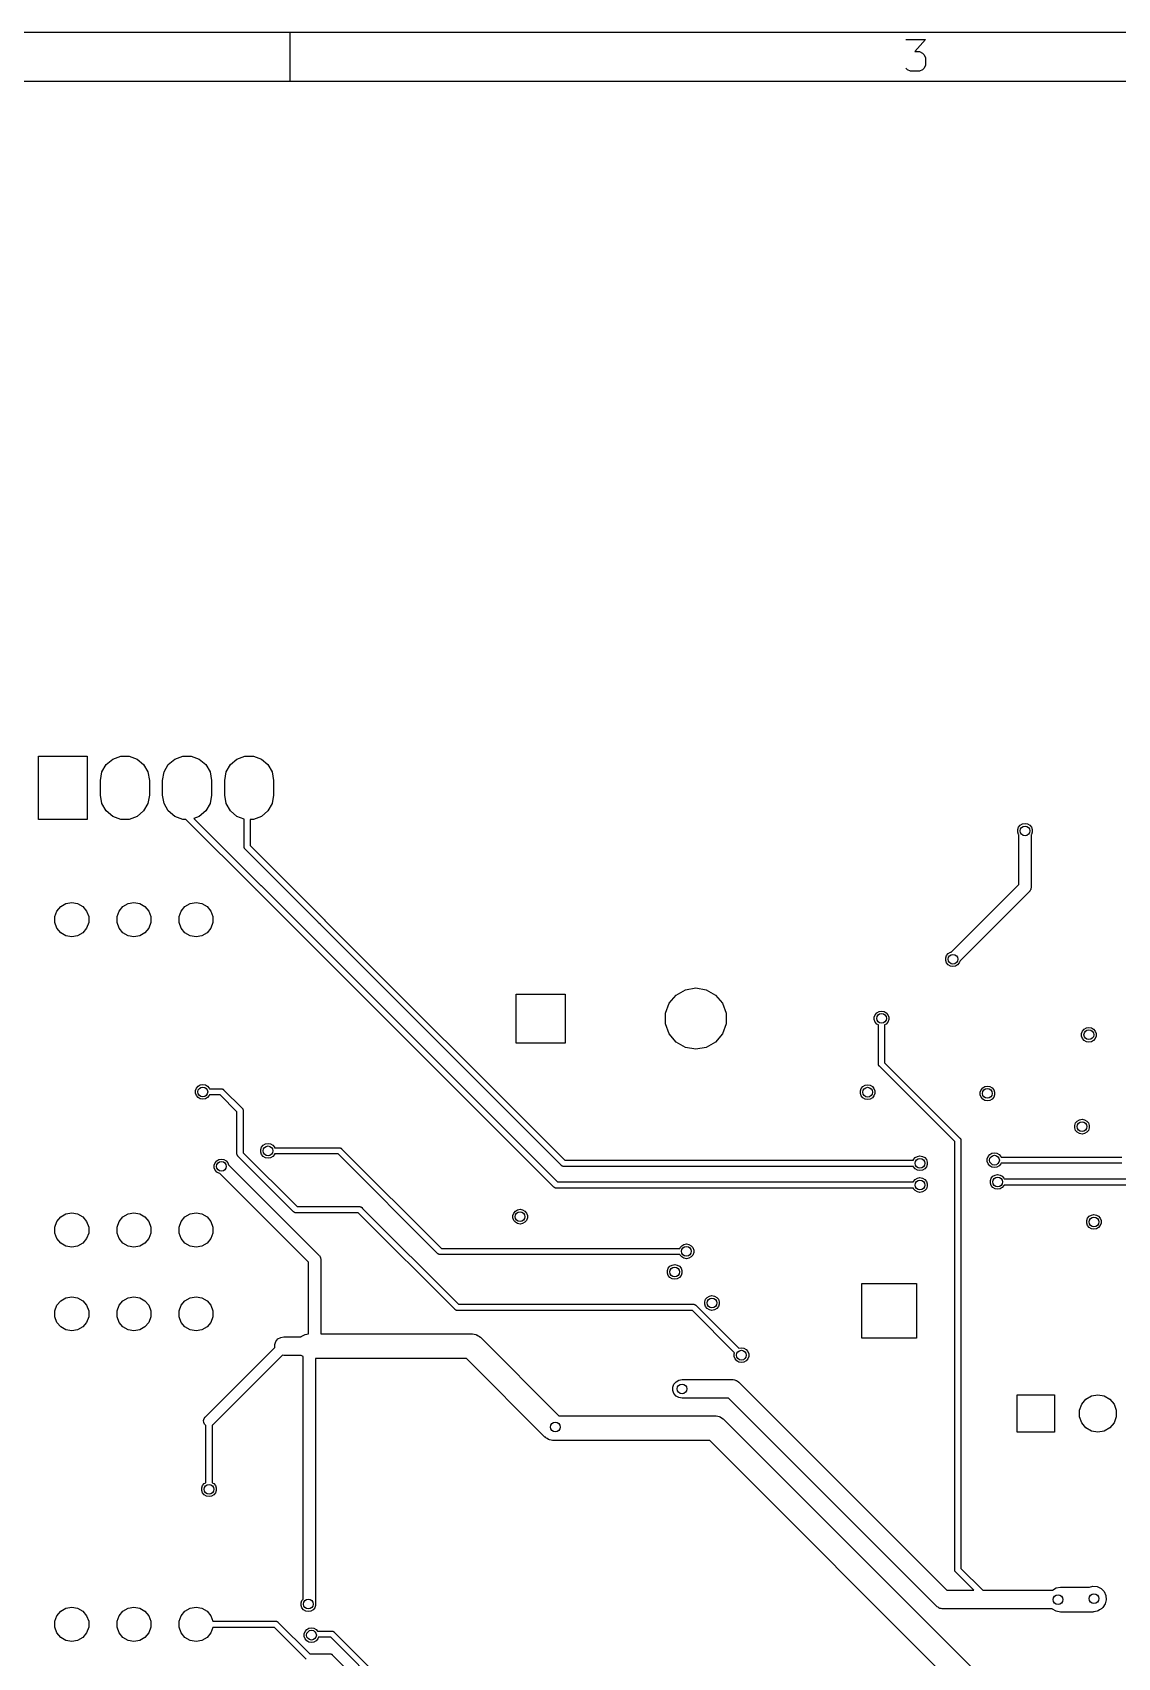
# Model space of a CAD drawing. Extents: x 10 to 287, y -200 to -10.
# Drawn here: x 99.5 to 143.8, y -76.5 to -10 of the extents above; entities that cross this region are included whole.
import ezdxf

# ---------------------------------------------------------------- set-up
doc = ezdxf.new("R2010")
doc.units = 0
doc.header["$MEASUREMENT"] = 0
doc.layers.add('BLACK', color=7, linetype='CONTINUOUS')

msp = doc.modelspace()

# ---------------------------------------------------------------- linework, layer by layer
at = {"layer": 'Black'}
for p, q in [((287.002, -10), (10, -10)), ((110, -12), (110, -10)), ((135.186, -10.2881), (135.99, -10.2881)), ((135.99, -10.2881), (135.557, -10.7833)), ((135.557, -10.7833), (135.743, -10.7833)), ((135.743, -10.7833), (135.867, -10.8452)), ((135.867, -10.8452), (135.929, -10.9071)), ((135.929, -10.9071), (135.99, -11.031)), ((135.99, -11.031), (135.99, -11.3405)), ((135.248, -11.5262), (135.186, -11.4643)), ((135.371, -11.5881), (135.248, -11.5262)), ((135.743, -11.5881), (135.371, -11.5881)), ((135.867, -11.5262), (135.743, -11.5881)), ((135.929, -11.4643), (135.867, -11.5262)), ((135.99, -11.3405), (135.929, -11.4643)), ((285.002, -12), (12, -12)), ((99.7, -42.2), (99.7, -39.6)), ((99.7, -39.6), (101.7, -39.6)), ((101.7, -39.6), (101.7, -42.2)), ((102.474, -39.9522), (102.74, -39.729)), ((102.74, -39.729), (103.066, -39.6102)), ((103.066, -39.6102), (103.414, -39.6102)), ((103.414, -39.6102), (103.74, -39.729)), ((103.74, -39.729), (104.006, -39.9522)), ((105.014, -39.9522), (105.28, -39.729)), ((105.28, -39.729), (105.606, -39.6102)), ((105.606, -39.6102), (105.954, -39.6102)), ((105.954, -39.6102), (106.28, -39.729)), ((106.28, -39.729), (106.546, -39.9522)), ((107.554, -39.9522), (107.82, -39.729)), ((107.82, -39.729), (108.146, -39.6102)), ((108.146, -39.6102), (108.494, -39.6102)), ((108.494, -39.6102), (108.82, -39.729)), ((108.82, -39.729), (109.086, -39.9522)), ((102.24, -40.595), (102.3, -40.253)), ((102.3, -40.253), (102.474, -39.9522)), ((104.006, -39.9522), (104.18, -40.253)), ((104.18, -40.253), (104.24, -40.595)), ((104.78, -40.595), (104.84, -40.253)), ((104.84, -40.253), (105.014, -39.9522)), ((106.546, -39.9522), (106.72, -40.253)), ((106.72, -40.253), (106.78, -40.595)), ((107.32, -40.595), (107.38, -40.253)), ((107.38, -40.253), (107.554, -39.9522)), ((109.086, -39.9522), (109.26, -40.253)), ((109.26, -40.253), (109.32, -40.595)), ((102.24, -41.205), (102.24, -40.595)), ((102.3, -41.547), (102.24, -41.205)), ((104.24, -41.205), (104.18, -41.547)), ((104.24, -40.595), (104.24, -41.205)), ((104.78, -41.205), (104.78, -40.595)), ((104.84, -41.547), (104.78, -41.205)), ((106.78, -41.205), (106.72, -41.547)), ((106.78, -40.595), (106.78, -41.205)), ((107.32, -41.205), (107.32, -40.595)), ((107.38, -41.547), (107.32, -41.205)), ((109.32, -41.205), (109.26, -41.547)), ((109.32, -40.595), (109.32, -41.205)), ((102.474, -41.8478), (102.3, -41.547)), ((102.74, -42.071), (102.474, -41.8478)), ((104.006, -41.8478), (103.74, -42.071)), ((104.18, -41.547), (104.006, -41.8478)), ((105.014, -41.8478), (104.84, -41.547)), ((105.28, -42.071), (105.014, -41.8478)), ((106.546, -41.8478), (106.28, -42.071)), ((106.72, -41.547), (106.546, -41.8478)), ((107.554, -41.8478), (107.38, -41.547)), ((107.82, -42.071), (107.554, -41.8478)), ((109.086, -41.8478), (108.82, -42.071)), ((109.26, -41.547), (109.086, -41.8478)), ((101.7, -42.2), (99.7, -42.2)), ((103.066, -42.1898), (102.74, -42.071)), ((103.414, -42.1898), (103.066, -42.1898)), ((103.74, -42.071), (103.414, -42.1898)), ((105.606, -42.1898), (105.28, -42.071)), ((105.73, -42.1898), (105.606, -42.1898)), ((108.621, -45.0805), (105.73, -42.1898)), ((106.28, -42.071), (106.053, -42.1536)), ((106.053, -42.1536), (108.773, -44.8735)), ((108.113, -42.1776), (107.82, -42.071)), ((108.113, -43.31), (108.113, -42.1776)), ((108.494, -42.1898), (108.367, -42.1898)), ((108.367, -42.1898), (108.367, -43.2574)), ((108.82, -42.071), (108.494, -42.1898)), ((139.764, -42.6096), (139.8, -42.5114)), ((139.8, -42.5114), (139.867, -42.4314)), ((139.867, -42.4314), (139.958, -42.3791)), ((139.958, -42.3791), (140.061, -42.361)), ((140.061, -42.361), (140.164, -42.3791)), ((140.164, -42.3791), (140.254, -42.4314)), ((140.254, -42.4314), (140.321, -42.5114)), ((140.321, -42.5114), (140.357, -42.6096)), ((139.764, -42.7141), (139.764, -42.6096)), ((139.8, -42.8123), (139.764, -42.7141)), ((139.807, -42.8201), (139.8, -42.8123)), ((139.807, -44.8579), (139.807, -42.8201)), ((140.321, -42.8123), (140.315, -42.8201)), ((140.315, -42.8201), (140.315, -44.9631)), ((140.357, -42.7141), (140.321, -42.8123)), ((140.357, -42.6096), (140.357, -42.7141)), ((108.114, -43.3155), (108.113, -43.31)), ((108.113, -43.3211), (108.114, -43.3155)), ((108.118, -43.3371), (108.113, -43.3211)), ((108.121, -43.3534), (108.118, -43.3371)), ((108.123, -43.3583), (108.121, -43.3534)), ((108.125, -43.3637), (108.123, -43.3583)), ((108.134, -43.3773), (108.125, -43.3637)), ((108.143, -43.3916), (108.134, -43.3773)), ((108.147, -43.3952), (108.143, -43.3916)), ((108.15, -43.3998), (108.147, -43.3952)), ((111.144, -46.3941), (108.15, -43.3998)), ((108.367, -43.2574), (111.406, -46.2964)), ((108.625, -45.0837), (108.621, -45.0805)), ((108.629, -45.088), (108.625, -45.0837)), ((108.643, -45.0963), (108.629, -45.088)), ((108.65, -45.1006), (108.643, -45.0963)), ((120.789, -57.2398), (108.65, -45.1006)), ((108.773, -44.8735), (108.802, -44.8936)), ((108.802, -44.8936), (108.809, -44.9009)), ((108.809, -44.9009), (108.809, -44.9009)), ((108.809, -44.9009), (120.931, -57.023)), ((137.041, -47.6236), (139.807, -44.8579)), ((140.24, -45.1427), (137.402, -47.981)), ((140.247, -45.1335), (140.24, -45.1427)), ((140.255, -45.1263), (140.247, -45.1335)), ((140.272, -45.0976), (140.255, -45.1263)), ((140.291, -45.0704), (140.272, -45.0976)), ((140.294, -45.0596), (140.291, -45.0704)), ((140.299, -45.05), (140.294, -45.0596)), ((140.305, -45.0173), (140.299, -45.05)), ((140.314, -44.9852), (140.305, -45.0173)), ((140.315, -44.9631), (140.313, -44.9741)), ((140.313, -44.9741), (140.314, -44.9852)), ((100.459, -45.9409), (100.616, -45.7544)), ((100.616, -45.7544), (100.827, -45.6326)), ((100.827, -45.6326), (101.067, -45.5903)), ((101.067, -45.5903), (101.306, -45.6326)), ((101.306, -45.6326), (101.517, -45.7544)), ((101.517, -45.7544), (101.674, -45.9409)), ((102.999, -45.9409), (103.156, -45.7544)), ((103.156, -45.7544), (103.367, -45.6326)), ((103.367, -45.6326), (103.607, -45.5903)), ((103.607, -45.5903), (103.846, -45.6326)), ((103.846, -45.6326), (104.057, -45.7544)), ((104.057, -45.7544), (104.214, -45.9409)), ((105.539, -45.9409), (105.696, -45.7544)), ((105.696, -45.7544), (105.907, -45.6326)), ((105.907, -45.6326), (106.147, -45.5903)), ((106.147, -45.5903), (106.386, -45.6326)), ((106.386, -45.6326), (106.597, -45.7544)), ((106.597, -45.7544), (106.754, -45.9409)), ((100.376, -46.1697), (100.459, -45.9409)), ((100.376, -46.4133), (100.376, -46.1697)), ((100.459, -46.6421), (100.376, -46.4133)), ((101.674, -45.9409), (101.757, -46.1697)), ((101.757, -46.4133), (101.674, -46.6421)), ((101.757, -46.1697), (101.757, -46.4133)), ((102.916, -46.1697), (102.999, -45.9409)), ((102.916, -46.4133), (102.916, -46.1697)), ((102.999, -46.6421), (102.916, -46.4133)), ((104.214, -45.9409), (104.297, -46.1697)), ((104.297, -46.4133), (104.214, -46.6421)), ((104.297, -46.1697), (104.297, -46.4133)), ((105.456, -46.1697), (105.539, -45.9409)), ((105.456, -46.4133), (105.456, -46.1697)), ((105.539, -46.6421), (105.456, -46.4133)), ((106.754, -45.9409), (106.837, -46.1697)), ((106.837, -46.4133), (106.754, -46.6421)), ((106.837, -46.1697), (106.837, -46.4133)), ((111.162, -46.4194), (111.144, -46.3941)), ((111.226, -46.4836), (111.162, -46.4194)), ((121.094, -56.3508), (111.226, -46.4836)), ((111.226, -46.4836), (111.226, -46.4836)), ((111.406, -46.2964), (111.409, -46.301)), ((111.409, -46.301), (111.413, -46.3046)), ((111.413, -46.3046), (111.422, -46.3189)), ((111.422, -46.3189), (111.424, -46.3217)), ((111.424, -46.3217), (121.236, -56.134)), ((100.616, -46.8286), (100.459, -46.6421)), ((100.827, -46.9504), (100.616, -46.8286)), ((101.067, -46.9927), (100.827, -46.9504)), ((101.306, -46.9504), (101.067, -46.9927)), ((101.517, -46.8286), (101.306, -46.9504)), ((101.674, -46.6421), (101.517, -46.8286)), ((103.156, -46.8286), (102.999, -46.6421)), ((103.367, -46.9504), (103.156, -46.8286)), ((103.607, -46.9927), (103.367, -46.9504)), ((103.846, -46.9504), (103.607, -46.9927)), ((104.057, -46.8286), (103.846, -46.9504)), ((104.214, -46.6421), (104.057, -46.8286)), ((105.696, -46.8286), (105.539, -46.6421)), ((105.907, -46.9504), (105.696, -46.8286)), ((106.147, -46.9927), (105.907, -46.9504)), ((106.386, -46.9504), (106.147, -46.9927)), ((106.597, -46.8286), (106.386, -46.9504)), ((106.754, -46.6421), (106.597, -46.8286)), ((136.815, -47.8598), (136.851, -47.7616)), ((136.815, -47.9643), (136.815, -47.8598)), ((136.851, -47.7616), (136.918, -47.6815)), ((136.918, -47.6815), (137.009, -47.6293)), ((137.009, -47.6293), (137.041, -47.6236)), ((136.851, -48.0625), (136.815, -47.9643)), ((136.918, -48.1425), (136.851, -48.0625)), ((137.009, -48.1947), (136.918, -48.1425)), ((137.112, -48.2129), (137.009, -48.1947)), ((137.215, -48.1947), (137.112, -48.2129)), ((137.305, -48.1425), (137.215, -48.1947)), ((137.372, -48.0625), (137.305, -48.1425)), ((137.402, -47.981), (137.372, -48.0625)), ((125.787, -49.3818), (126.165, -49.164)), ((126.165, -49.164), (126.594, -49.0883)), ((126.594, -49.0883), (127.023, -49.164)), ((127.023, -49.164), (127.4, -49.3818)), ((119.244, -51.3423), (119.244, -49.3433)), ((119.244, -49.3433), (121.243, -49.3433)), ((121.243, -49.3433), (121.243, -51.3423)), ((125.358, -50.125), (125.507, -49.7156)), ((125.507, -49.7156), (125.787, -49.3818)), ((127.4, -49.3818), (127.68, -49.7156)), ((127.68, -49.7156), (127.829, -50.125)), ((125.358, -50.5606), (125.358, -50.125)), ((127.829, -50.125), (127.829, -50.5606)), ((133.894, -50.2804), (133.93, -50.1822)), ((133.894, -50.3849), (133.894, -50.2804)), ((133.93, -50.4831), (133.894, -50.3849)), ((133.93, -50.1822), (133.997, -50.1022)), ((133.997, -50.5631), (133.93, -50.4831)), ((133.997, -50.1022), (134.088, -50.0499)), ((134.088, -50.0499), (134.191, -50.0318)), ((134.191, -50.0318), (134.294, -50.0499)), ((134.294, -50.0499), (134.384, -50.1022)), ((134.384, -50.1022), (134.451, -50.1822)), ((134.451, -50.4831), (134.384, -50.5631)), ((134.451, -50.1822), (134.487, -50.2804)), ((134.487, -50.3849), (134.451, -50.4831)), ((134.487, -50.2804), (134.487, -50.3849)), ((125.507, -50.97), (125.358, -50.5606)), ((125.787, -51.3038), (125.507, -50.97)), ((127.68, -50.97), (127.4, -51.3038)), ((127.829, -50.5606), (127.68, -50.97)), ((134.064, -50.6014), (133.997, -50.5631)), ((134.064, -52.2007), (134.064, -50.6014)), ((134.384, -50.5631), (134.318, -50.6014)), ((134.318, -50.6014), (134.318, -52.1481)), ((142.376, -50.951), (142.411, -50.8528)), ((142.376, -51.0554), (142.376, -50.951)), ((142.411, -51.1536), (142.376, -51.0554)), ((142.411, -50.8528), (142.478, -50.7727)), ((142.478, -51.2337), (142.411, -51.1536)), ((142.478, -50.7727), (142.569, -50.7205)), ((142.569, -50.7205), (142.672, -50.7023)), ((142.672, -50.7023), (142.775, -50.7205)), ((142.775, -50.7205), (142.865, -50.7727)), ((142.865, -50.7727), (142.932, -50.8528)), ((142.932, -51.1536), (142.865, -51.2337)), ((142.932, -50.8528), (142.968, -50.951)), ((142.968, -51.0554), (142.932, -51.1536)), ((142.968, -50.951), (142.968, -51.0554)), ((121.243, -51.3423), (119.244, -51.3423)), ((126.165, -51.5216), (125.787, -51.3038)), ((126.594, -51.5973), (126.165, -51.5216)), ((127.023, -51.5216), (126.594, -51.5973)), ((127.4, -51.3038), (127.023, -51.5216)), ((142.569, -51.2859), (142.478, -51.2337)), ((142.672, -51.3041), (142.569, -51.2859)), ((142.775, -51.2859), (142.672, -51.3041)), ((142.865, -51.2337), (142.775, -51.2859)), ((134.065, -52.2062), (134.064, -52.2007)), ((134.064, -52.2118), (134.065, -52.2062)), ((134.069, -52.2278), (134.064, -52.2118)), ((134.071, -52.2442), (134.069, -52.2278)), ((134.074, -52.249), (134.071, -52.2442)), ((134.076, -52.2544), (134.074, -52.249)), ((134.085, -52.268), (134.076, -52.2544)), ((134.093, -52.2824), (134.085, -52.268)), ((134.098, -52.286), (134.093, -52.2824)), ((134.101, -52.2905), (134.098, -52.286)), ((137.183, -55.3726), (134.101, -52.2905)), ((134.318, -52.1481), (137.4, -55.2302)), ((106.165, -53.1896), (106.233, -53.1095)), ((106.233, -53.1095), (106.323, -53.0573)), ((106.323, -53.0573), (106.426, -53.0391)), ((106.426, -53.0391), (106.529, -53.0573)), ((106.529, -53.0573), (106.619, -53.1095)), ((106.619, -53.1095), (106.687, -53.1896)), ((133.361, -53.2023), (133.428, -53.1222)), ((133.428, -53.1222), (133.519, -53.07)), ((133.519, -53.07), (133.622, -53.0518)), ((133.622, -53.0518), (133.725, -53.07)), ((133.725, -53.07), (133.815, -53.1222)), ((133.815, -53.1222), (133.882, -53.2023)), ((138.261, -53.2531), (138.328, -53.173)), ((138.328, -53.173), (138.419, -53.1208)), ((138.419, -53.1208), (138.521, -53.1026)), ((138.521, -53.1026), (138.624, -53.1208)), ((138.624, -53.1208), (138.715, -53.173)), ((138.715, -53.173), (138.782, -53.2531)), ((106.13, -53.2878), (106.165, -53.1896)), ((106.13, -53.3922), (106.13, -53.2878)), ((106.165, -53.4904), (106.13, -53.3922)), ((106.233, -53.5705), (106.165, -53.4904)), ((106.323, -53.6227), (106.233, -53.5705)), ((106.426, -53.6409), (106.323, -53.6227)), ((106.529, -53.6227), (106.426, -53.6409)), ((106.619, -53.5705), (106.529, -53.6227)), ((106.687, -53.4904), (106.619, -53.5705)), ((106.687, -53.1896), (106.695, -53.213)), ((106.695, -53.467), (106.687, -53.4904)), ((106.695, -53.213), (107.188, -53.213)), ((107.135, -53.467), (106.695, -53.467)), ((107.823, -54.1546), (107.135, -53.467)), ((107.188, -53.213), (107.194, -53.214)), ((107.194, -53.214), (107.199, -53.2135)), ((107.199, -53.2135), (107.215, -53.2178)), ((107.215, -53.2178), (107.231, -53.2207)), ((107.231, -53.2207), (107.236, -53.2235)), ((107.236, -53.2235), (107.242, -53.2249)), ((107.242, -53.2249), (107.255, -53.2344)), ((107.255, -53.2344), (107.27, -53.2427)), ((107.27, -53.2427), (107.273, -53.247)), ((107.273, -53.247), (107.278, -53.2502)), ((107.278, -53.2502), (108.04, -54.0122)), ((133.325, -53.3005), (133.361, -53.2023)), ((133.325, -53.4049), (133.325, -53.3005)), ((133.361, -53.5031), (133.325, -53.4049)), ((133.428, -53.5832), (133.361, -53.5031)), ((133.519, -53.6354), (133.428, -53.5832)), ((133.622, -53.6536), (133.519, -53.6354)), ((133.725, -53.6354), (133.622, -53.6536)), ((133.815, -53.5832), (133.725, -53.6354)), ((133.882, -53.5031), (133.815, -53.5832)), ((133.882, -53.2023), (133.918, -53.3005)), ((133.918, -53.4049), (133.882, -53.5031)), ((133.918, -53.3005), (133.918, -53.4049)), ((138.225, -53.3513), (138.261, -53.2531)), ((138.225, -53.4557), (138.225, -53.3513)), ((138.261, -53.5539), (138.225, -53.4557)), ((138.328, -53.634), (138.261, -53.5539)), ((138.419, -53.6862), (138.328, -53.634)), ((138.521, -53.7044), (138.419, -53.6862)), ((138.624, -53.6862), (138.521, -53.7044)), ((138.715, -53.634), (138.624, -53.6862)), ((138.782, -53.5539), (138.715, -53.634)), ((138.782, -53.2531), (138.818, -53.3513)), ((138.818, -53.4557), (138.782, -53.5539)), ((138.818, -53.3513), (138.818, -53.4557)), ((107.823, -55.88), (107.823, -54.1546)), ((108.04, -54.0122), (108.043, -54.0168)), ((108.043, -54.0168), (108.047, -54.0204)), ((108.047, -54.0204), (108.056, -54.0347)), ((108.056, -54.0347), (108.065, -54.0483)), ((108.065, -54.0483), (108.067, -54.0537)), ((108.067, -54.0537), (108.069, -54.0586)), ((108.069, -54.0586), (108.072, -54.0749)), ((108.072, -54.0749), (108.077, -54.0909)), ((108.077, -54.0909), (108.076, -54.0965)), ((108.076, -54.0965), (108.077, -54.102)), ((108.077, -54.102), (108.077, -55.8274)), ((142.199, -54.5319), (142.289, -54.4797)), ((142.289, -54.4797), (142.392, -54.4615)), ((142.392, -54.4615), (142.495, -54.4797)), ((142.495, -54.4797), (142.586, -54.5319)), ((142.096, -54.7102), (142.132, -54.612)), ((142.096, -54.8146), (142.096, -54.7102)), ((142.132, -54.9128), (142.096, -54.8146)), ((142.132, -54.612), (142.199, -54.5319)), ((142.199, -54.9929), (142.132, -54.9128)), ((142.289, -55.0451), (142.199, -54.9929)), ((142.392, -55.0633), (142.289, -55.0451)), ((142.495, -55.0451), (142.392, -55.0633)), ((142.586, -54.9929), (142.495, -55.0451)), ((142.586, -54.5319), (142.653, -54.612)), ((142.653, -54.9128), (142.586, -54.9929)), ((142.653, -54.612), (142.689, -54.7102)), ((142.689, -54.8146), (142.653, -54.9128)), ((142.689, -54.7102), (142.689, -54.8146)), ((108.077, -55.8274), (110.283, -58.033)), ((108.797, -55.7008), (108.832, -55.6026)), ((108.797, -55.8052), (108.797, -55.7008)), ((108.832, -55.9034), (108.797, -55.8052)), ((108.832, -55.6026), (108.9, -55.5225)), ((108.9, -55.5225), (108.99, -55.4703)), ((108.99, -55.4703), (109.093, -55.4521)), ((109.093, -55.4521), (109.196, -55.4703)), ((109.196, -55.4703), (109.286, -55.5225)), ((109.286, -55.5225), (109.354, -55.6026)), ((109.354, -55.6026), (109.362, -55.626)), ((109.362, -55.626), (112.014, -55.626)), ((112.014, -55.626), (112.02, -55.627)), ((112.02, -55.627), (112.025, -55.6265)), ((112.025, -55.6265), (112.041, -55.6308)), ((112.041, -55.6308), (112.057, -55.6337)), ((112.057, -55.6337), (112.062, -55.6365)), ((112.062, -55.6365), (112.068, -55.6379)), ((112.068, -55.6379), (112.081, -55.6474)), ((112.081, -55.6474), (112.096, -55.6557)), ((112.096, -55.6557), (112.099, -55.66)), ((112.099, -55.66), (112.104, -55.6632)), ((112.104, -55.6632), (116.184, -59.743)), ((137.183, -69.85), (137.183, -55.3726)), ((137.4, -55.2302), (137.403, -55.2348)), ((137.403, -55.2348), (137.407, -55.2384)), ((137.407, -55.2384), (137.416, -55.2527)), ((137.416, -55.2527), (137.425, -55.2663)), ((137.425, -55.2663), (137.427, -55.2717)), ((137.427, -55.2717), (137.429, -55.2766)), ((137.429, -55.2766), (137.432, -55.2929)), ((137.432, -55.2929), (137.437, -55.3089)), ((137.437, -55.3089), (137.436, -55.3145)), ((137.436, -55.3145), (137.437, -55.32)), ((137.437, -55.32), (137.437, -69.85)), ((138.708, -55.8513), (138.811, -55.8331)), ((138.811, -55.8331), (138.914, -55.8513)), ((106.892, -56.3358), (106.927, -56.2376)), ((106.892, -56.4402), (106.892, -56.3358)), ((106.927, -56.5384), (106.892, -56.4402)), ((106.927, -56.2376), (106.995, -56.1575)), ((106.995, -56.1575), (107.085, -56.1053)), ((107.085, -56.1053), (107.188, -56.0871)), ((107.188, -56.0871), (107.291, -56.1053)), ((107.291, -56.1053), (107.381, -56.1575)), ((107.381, -56.1575), (107.449, -56.2376)), ((107.449, -56.2376), (107.478, -56.319)), ((107.478, -56.319), (111.178, -60.0184)), ((107.824, -55.8855), (107.823, -55.88)), ((107.823, -55.8911), (107.824, -55.8855)), ((107.828, -55.9071), (107.823, -55.8911)), ((107.831, -55.9234), (107.828, -55.9071)), ((107.833, -55.9283), (107.831, -55.9234)), ((107.835, -55.9337), (107.833, -55.9283)), ((107.844, -55.9473), (107.835, -55.9337)), ((107.853, -55.9616), (107.844, -55.9473)), ((107.857, -55.9652), (107.853, -55.9616)), ((107.86, -55.9698), (107.857, -55.9652)), ((110.14, -58.2498), (107.86, -55.9698)), ((108.9, -55.9835), (108.832, -55.9034)), ((108.99, -56.0357), (108.9, -55.9835)), ((109.093, -56.0539), (108.99, -56.0357)), ((109.196, -56.0357), (109.093, -56.0539)), ((109.286, -55.9835), (109.196, -56.0357)), ((109.354, -55.9034), (109.286, -55.9835)), ((109.362, -55.88), (109.354, -55.9034)), ((111.961, -55.88), (109.362, -55.88)), ((116.041, -59.9598), (111.961, -55.88)), ((121.098, -56.354), (121.094, -56.3508)), ((121.102, -56.3583), (121.098, -56.354)), ((121.116, -56.3666), (121.102, -56.3583)), ((121.13, -56.3761), (121.116, -56.3666)), ((121.135, -56.3775), (121.13, -56.3761)), ((121.14, -56.3803), (121.135, -56.3775)), ((121.156, -56.3832), (121.14, -56.3803)), ((121.172, -56.3875), (121.156, -56.3832)), ((121.178, -56.387), (121.172, -56.3875)), ((121.183, -56.388), (121.178, -56.387)), ((129.54, -56.388), (121.183, -56.388)), ((121.236, -56.134), (129.667, -56.134)), ((129.667, -56.388), (129.54, -56.388)), ((129.667, -56.134), (135.494, -56.134)), ((135.494, -56.388), (129.667, -56.388)), ((135.494, -56.134), (135.502, -56.1106)), ((135.502, -56.4114), (135.494, -56.388)), ((135.502, -56.1106), (135.57, -56.0305)), ((135.57, -56.4915), (135.502, -56.4114)), ((135.57, -56.0305), (135.66, -55.9783)), ((135.66, -56.5437), (135.57, -56.4915)), ((135.66, -55.9783), (135.763, -55.9601)), ((135.763, -55.9601), (135.866, -55.9783)), ((135.866, -55.9783), (135.956, -56.0305)), ((135.956, -56.4915), (135.866, -56.5437)), ((135.956, -56.0305), (136.024, -56.1106)), ((136.024, -56.4114), (135.956, -56.4915)), ((136.024, -56.1106), (136.059, -56.2088)), ((136.059, -56.3132), (136.024, -56.4114)), ((136.059, -56.2088), (136.059, -56.3132)), ((138.515, -56.0818), (138.55, -55.9836)), ((138.515, -56.1862), (138.515, -56.0818)), ((138.55, -56.2844), (138.515, -56.1862)), ((138.55, -55.9836), (138.618, -55.9035)), ((138.618, -56.3645), (138.55, -56.2844)), ((138.618, -55.9035), (138.708, -55.8513)), ((138.708, -56.4167), (138.618, -56.3645)), ((138.811, -56.4349), (138.708, -56.4167)), ((138.914, -56.4167), (138.811, -56.4349)), ((138.914, -55.8513), (139.004, -55.9035)), ((139.004, -56.3645), (138.914, -56.4167)), ((139.004, -55.9035), (139.072, -55.9836)), ((139.072, -56.2844), (139.004, -56.3645)), ((139.072, -55.9836), (139.08, -56.007)), ((139.08, -56.261), (139.072, -56.2844)), ((139.08, -56.007), (144.018, -56.007)), ((144.018, -56.261), (139.08, -56.261)), ((106.995, -56.6185), (106.927, -56.5384)), ((107.085, -56.6707), (106.995, -56.6185)), ((107.117, -56.6764), (107.085, -56.6707)), ((110.744, -60.3032), (107.117, -56.6764)), ((120.931, -57.023), (122.047, -57.023)), ((122.047, -57.023), (135.494, -57.023)), ((135.494, -57.023), (135.502, -56.9996)), ((135.502, -56.9996), (135.57, -56.9195)), ((135.57, -56.9195), (135.66, -56.8673)), ((135.763, -56.5619), (135.66, -56.5437)), ((135.66, -56.8673), (135.763, -56.8491)), ((135.866, -56.5437), (135.763, -56.5619)), ((135.763, -56.8491), (135.866, -56.8673)), ((135.866, -56.8673), (135.956, -56.9195)), ((135.956, -56.9195), (136.024, -56.9996)), ((136.024, -56.9996), (136.059, -57.0978)), ((136.059, -57.0978), (136.059, -57.2022)), ((138.642, -56.9708), (138.677, -56.8726)), ((138.642, -57.0752), (138.642, -56.9708)), ((138.677, -57.1734), (138.642, -57.0752)), ((138.677, -56.8726), (138.745, -56.7925)), ((138.745, -56.7925), (138.835, -56.7403)), ((138.835, -56.7403), (138.938, -56.7221)), ((138.938, -56.7221), (139.041, -56.7403)), ((139.041, -56.7403), (139.131, -56.7925)), ((139.131, -56.7925), (139.199, -56.8726)), ((139.199, -56.8726), (139.207, -56.896)), ((139.207, -57.15), (139.199, -57.1734)), ((139.207, -56.896), (156.792, -56.896)), ((156.845, -57.15), (139.207, -57.15)), ((120.793, -57.243), (120.789, -57.2398)), ((120.797, -57.2473), (120.793, -57.243)), ((120.811, -57.2556), (120.797, -57.2473)), ((120.825, -57.2651), (120.811, -57.2556)), ((120.83, -57.2665), (120.825, -57.2651)), ((120.835, -57.2693), (120.83, -57.2665)), ((120.852, -57.2722), (120.835, -57.2693)), ((120.868, -57.2765), (120.852, -57.2722)), ((120.873, -57.276), (120.868, -57.2765)), ((120.879, -57.277), (120.873, -57.276)), ((121.996, -57.277), (120.879, -57.277)), ((122.047, -57.277), (121.996, -57.277)), ((135.494, -57.277), (122.047, -57.277)), ((135.502, -57.3004), (135.494, -57.277)), ((135.57, -57.3805), (135.502, -57.3004)), ((135.66, -57.4327), (135.57, -57.3805)), ((135.763, -57.4509), (135.66, -57.4327)), ((135.866, -57.4327), (135.763, -57.4509)), ((135.956, -57.3805), (135.866, -57.4327)), ((136.024, -57.3004), (135.956, -57.3805)), ((136.059, -57.2022), (136.024, -57.3004)), ((138.745, -57.2535), (138.677, -57.1734)), ((138.835, -57.3057), (138.745, -57.2535)), ((138.938, -57.3239), (138.835, -57.3057)), ((139.041, -57.3057), (138.938, -57.3239)), ((139.131, -57.2535), (139.041, -57.3057)), ((139.199, -57.1734), (139.131, -57.2535)), ((100.459, -58.6409), (100.616, -58.4544)), ((100.616, -58.4544), (100.827, -58.3326)), ((100.827, -58.3326), (101.067, -58.2903)), ((101.067, -58.2903), (101.306, -58.3326)), ((101.306, -58.3326), (101.517, -58.4544)), ((101.517, -58.4544), (101.674, -58.6409)), ((102.999, -58.6409), (103.156, -58.4544)), ((103.156, -58.4544), (103.367, -58.3326)), ((103.367, -58.3326), (103.607, -58.2903)), ((103.607, -58.2903), (103.846, -58.3326)), ((103.846, -58.3326), (104.057, -58.4544)), ((104.057, -58.4544), (104.214, -58.6409)), ((105.539, -58.6409), (105.696, -58.4544)), ((105.696, -58.4544), (105.907, -58.3326)), ((105.907, -58.3326), (106.147, -58.2903)), ((106.147, -58.2903), (106.386, -58.3326)), ((106.386, -58.3326), (106.597, -58.4544)), ((106.597, -58.4544), (106.754, -58.6409)), ((110.145, -58.253), (110.14, -58.2498)), ((110.148, -58.2573), (110.145, -58.253)), ((110.163, -58.2656), (110.148, -58.2573)), ((110.176, -58.2751), (110.163, -58.2656)), ((110.182, -58.2765), (110.176, -58.2751)), ((110.187, -58.2793), (110.182, -58.2765)), ((110.203, -58.2822), (110.187, -58.2793)), ((110.219, -58.2865), (110.203, -58.2822)), ((110.224, -58.286), (110.219, -58.2865)), ((110.23, -58.287), (110.224, -58.286)), ((112.787, -58.287), (110.23, -58.287)), ((110.283, -58.033), (112.84, -58.033)), ((116.746, -62.2456), (112.787, -58.287)), ((112.84, -58.033), (112.846, -58.034)), ((112.846, -58.034), (112.851, -58.0335)), ((112.851, -58.0335), (112.867, -58.0378)), ((112.867, -58.0378), (112.883, -58.0407)), ((112.883, -58.0407), (112.888, -58.0435)), ((112.888, -58.0435), (112.894, -58.0449)), ((112.894, -58.0449), (112.907, -58.0544)), ((112.907, -58.0544), (112.922, -58.0627)), ((112.922, -58.0627), (112.925, -58.067)), ((112.925, -58.067), (112.93, -58.0702)), ((112.93, -58.0702), (112.964, -58.1047)), ((112.964, -58.1047), (112.964, -58.1047)), ((112.964, -58.1047), (116.888, -62.0288)), ((119.109, -58.3932), (119.145, -58.295)), ((119.109, -58.4976), (119.109, -58.3932)), ((119.145, -58.5958), (119.109, -58.4976)), ((119.145, -58.295), (119.212, -58.2149)), ((119.212, -58.2149), (119.302, -58.1627)), ((119.302, -58.1627), (119.405, -58.1445)), ((119.405, -58.1445), (119.508, -58.1627)), ((119.508, -58.1627), (119.599, -58.2149)), ((119.599, -58.2149), (119.666, -58.295)), ((119.666, -58.295), (119.702, -58.3932)), ((119.702, -58.4976), (119.666, -58.5958)), ((119.702, -58.3932), (119.702, -58.4976)), ((142.619, -58.5096), (142.687, -58.4295)), ((142.687, -58.4295), (142.777, -58.3773)), ((142.777, -58.3773), (142.88, -58.3591)), ((142.88, -58.3591), (142.983, -58.3773)), ((142.983, -58.3773), (143.073, -58.4295)), ((143.073, -58.4295), (143.141, -58.5096)), ((100.376, -58.8697), (100.459, -58.6409)), ((100.376, -59.1133), (100.376, -58.8697)), ((100.459, -59.3421), (100.376, -59.1133)), ((101.674, -58.6409), (101.757, -58.8697)), ((101.757, -59.1133), (101.674, -59.3421)), ((101.757, -58.8697), (101.757, -59.1133)), ((102.916, -58.8697), (102.999, -58.6409)), ((102.916, -59.1133), (102.916, -58.8697)), ((102.999, -59.3421), (102.916, -59.1133)), ((104.214, -58.6409), (104.297, -58.8697)), ((104.297, -59.1133), (104.214, -59.3421)), ((104.297, -58.8697), (104.297, -59.1133)), ((105.456, -58.8697), (105.539, -58.6409)), ((105.456, -59.1133), (105.456, -58.8697)), ((105.539, -59.3421), (105.456, -59.1133)), ((106.754, -58.6409), (106.837, -58.8697)), ((106.837, -59.1133), (106.754, -59.3421)), ((106.837, -58.8697), (106.837, -59.1133)), ((119.212, -58.6759), (119.145, -58.5958)), ((119.302, -58.7281), (119.212, -58.6759)), ((119.405, -58.7463), (119.302, -58.7281)), ((119.508, -58.7281), (119.405, -58.7463)), ((119.599, -58.6759), (119.508, -58.7281)), ((119.666, -58.5958), (119.599, -58.6759)), ((142.584, -58.6078), (142.619, -58.5096)), ((142.584, -58.7122), (142.584, -58.6078)), ((142.619, -58.8104), (142.584, -58.7122)), ((142.687, -58.8905), (142.619, -58.8104)), ((142.777, -58.9427), (142.687, -58.8905)), ((142.88, -58.9609), (142.777, -58.9427)), ((142.983, -58.9427), (142.88, -58.9609)), ((143.073, -58.8905), (142.983, -58.9427)), ((143.141, -58.8104), (143.073, -58.8905)), ((143.141, -58.5096), (143.176, -58.6078)), ((143.176, -58.7122), (143.141, -58.8104)), ((143.176, -58.6078), (143.176, -58.7122)), ((100.616, -59.5286), (100.459, -59.3421)), ((100.827, -59.6504), (100.616, -59.5286)), ((101.067, -59.6927), (100.827, -59.6504)), ((101.306, -59.6504), (101.067, -59.6927)), ((101.517, -59.5286), (101.306, -59.6504)), ((101.674, -59.3421), (101.517, -59.5286)), ((103.156, -59.5286), (102.999, -59.3421)), ((103.367, -59.6504), (103.156, -59.5286)), ((103.607, -59.6927), (103.367, -59.6504)), ((103.846, -59.6504), (103.607, -59.6927)), ((104.057, -59.5286), (103.846, -59.6504)), ((104.214, -59.3421), (104.057, -59.5286)), ((105.696, -59.5286), (105.539, -59.3421)), ((105.907, -59.6504), (105.696, -59.5286)), ((106.147, -59.6927), (105.907, -59.6504)), ((106.386, -59.6504), (106.147, -59.6927)), ((106.597, -59.5286), (106.386, -59.6504)), ((106.754, -59.3421), (106.597, -59.5286)), ((116.184, -59.743), (117.729, -59.743)), ((117.729, -59.743), (125.938, -59.743)), ((125.938, -59.743), (125.95, -59.7123)), ((125.95, -59.7123), (126.017, -59.6322)), ((126.017, -59.6322), (126.107, -59.58)), ((126.107, -59.58), (126.21, -59.5619)), ((126.21, -59.5619), (126.313, -59.58)), ((126.313, -59.58), (126.403, -59.6322)), ((126.403, -59.6322), (126.471, -59.7123)), ((126.471, -59.7123), (126.506, -59.8105)), ((126.506, -59.8105), (126.506, -59.915)), ((110.744, -63.2383), (110.744, -60.3032)), ((111.178, -60.0184), (111.184, -60.0275)), ((111.184, -60.0275), (111.193, -60.0347)), ((111.193, -60.0347), (111.209, -60.0635)), ((111.209, -60.0635), (111.228, -60.0907)), ((111.228, -60.0907), (111.231, -60.1014)), ((111.231, -60.1014), (111.237, -60.1111)), ((111.237, -60.1111), (111.242, -60.1438)), ((111.242, -60.1438), (111.251, -60.1759)), ((111.251, -60.1759), (111.25, -60.187)), ((111.25, -60.187), (111.252, -60.198)), ((111.252, -60.198), (111.252, -63.232)), ((116.046, -59.963), (116.041, -59.9598)), ((116.049, -59.9673), (116.046, -59.963)), ((116.064, -59.9756), (116.049, -59.9673)), ((116.077, -59.9851), (116.064, -59.9756)), ((116.083, -59.9865), (116.077, -59.9851)), ((116.088, -59.9893), (116.083, -59.9865)), ((116.104, -59.9922), (116.088, -59.9893)), ((116.12, -59.9965), (116.104, -59.9922)), ((116.125, -59.996), (116.12, -59.9965)), ((116.131, -59.997), (116.125, -59.996)), ((117.71, -59.997), (116.131, -59.997)), ((117.729, -59.997), (117.71, -59.997)), ((125.944, -59.997), (117.729, -59.997)), ((125.469, -60.5556), (125.537, -60.4755)), ((125.537, -60.4755), (125.627, -60.4233)), ((125.627, -60.4233), (125.73, -60.4051)), ((125.73, -60.4051), (125.833, -60.4233)), ((125.833, -60.4233), (125.923, -60.4755)), ((125.923, -60.4755), (125.991, -60.5556)), ((125.95, -60.0132), (125.944, -59.997)), ((126.017, -60.0932), (125.95, -60.0132)), ((126.107, -60.1454), (126.017, -60.0932)), ((126.21, -60.1636), (126.107, -60.1454)), ((126.313, -60.1454), (126.21, -60.1636)), ((126.403, -60.0932), (126.313, -60.1454)), ((126.471, -60.0132), (126.403, -60.0932)), ((126.506, -59.915), (126.471, -60.0132)), ((125.434, -60.6538), (125.469, -60.5556)), ((125.434, -60.7582), (125.434, -60.6538)), ((125.469, -60.8564), (125.434, -60.7582)), ((125.537, -60.9365), (125.469, -60.8564)), ((125.627, -60.9887), (125.537, -60.9365)), ((125.73, -61.0069), (125.627, -60.9887)), ((125.833, -60.9887), (125.73, -61.0069)), ((125.923, -60.9365), (125.833, -60.9887)), ((125.991, -60.8564), (125.923, -60.9365)), ((125.991, -60.5556), (126.026, -60.6538)), ((126.026, -60.7582), (125.991, -60.8564)), ((126.026, -60.6538), (126.026, -60.7582)), ((100.616, -61.8834), (100.827, -61.7616)), ((100.827, -61.7616), (101.067, -61.7193)), ((101.067, -61.7193), (101.306, -61.7616)), ((101.306, -61.7616), (101.517, -61.8834)), ((103.156, -61.8834), (103.367, -61.7616)), ((103.367, -61.7616), (103.607, -61.7193)), ((103.607, -61.7193), (103.846, -61.7616)), ((103.846, -61.7616), (104.057, -61.8834)), ((105.696, -61.8834), (105.907, -61.7616)), ((105.907, -61.7616), (106.147, -61.7193)), ((106.147, -61.7193), (106.386, -61.7616)), ((106.386, -61.7616), (106.597, -61.8834)), ((126.958, -61.9238), (126.993, -61.8256)), ((126.993, -61.8256), (127.061, -61.7455)), ((127.061, -61.7455), (127.151, -61.6933)), ((127.151, -61.6933), (127.254, -61.6751)), ((127.254, -61.6751), (127.357, -61.6933)), ((127.357, -61.6933), (127.447, -61.7455)), ((127.447, -61.7455), (127.515, -61.8256)), ((127.515, -61.8256), (127.55, -61.9238)), ((133.382, -63.4176), (133.382, -61.1824)), ((133.382, -61.1824), (135.618, -61.1824)), ((135.618, -61.1824), (135.618, -63.4176)), ((100.376, -62.2987), (100.459, -62.0699)), ((100.376, -62.5423), (100.376, -62.2987)), ((100.459, -62.0699), (100.616, -61.8834)), ((101.517, -61.8834), (101.674, -62.0699)), ((101.674, -62.0699), (101.757, -62.2987)), ((101.757, -62.2987), (101.757, -62.5423)), ((102.916, -62.2987), (102.999, -62.0699)), ((102.916, -62.5423), (102.916, -62.2987)), ((102.999, -62.0699), (103.156, -61.8834)), ((104.057, -61.8834), (104.214, -62.0699)), ((104.214, -62.0699), (104.297, -62.2987)), ((104.297, -62.2987), (104.297, -62.5423)), ((105.456, -62.2987), (105.539, -62.0699)), ((105.456, -62.5423), (105.456, -62.2987)), ((105.539, -62.0699), (105.696, -61.8834)), ((106.597, -61.8834), (106.754, -62.0699)), ((106.754, -62.0699), (106.837, -62.2987)), ((106.837, -62.2987), (106.837, -62.5423)), ((116.751, -62.2488), (116.746, -62.2456)), ((116.754, -62.2531), (116.751, -62.2488)), ((116.769, -62.2614), (116.754, -62.2531)), ((116.782, -62.2709), (116.769, -62.2614)), ((116.788, -62.2724), (116.782, -62.2709)), ((116.792, -62.2752), (116.788, -62.2724)), ((116.809, -62.278), (116.792, -62.2752)), ((116.825, -62.2823), (116.809, -62.278)), ((116.83, -62.2818), (116.825, -62.2823)), ((116.836, -62.2828), (116.83, -62.2818)), ((126.452, -62.2828), (116.836, -62.2828)), ((116.888, -62.0288), (126.504, -62.0288)), ((128.181, -64.0126), (126.452, -62.2828)), ((126.504, -62.0288), (126.51, -62.0298)), ((126.51, -62.0298), (126.515, -62.0293)), ((126.515, -62.0293), (126.531, -62.0336)), ((126.531, -62.0336), (126.548, -62.0365)), ((126.548, -62.0365), (126.552, -62.0393)), ((126.552, -62.0393), (126.558, -62.0407)), ((126.558, -62.0407), (126.571, -62.0502)), ((126.571, -62.0502), (126.586, -62.0585)), ((126.586, -62.0585), (126.589, -62.0628)), ((126.589, -62.0628), (126.594, -62.066)), ((126.594, -62.066), (128.357, -63.8295)), ((126.958, -62.0282), (126.958, -61.9238)), ((126.993, -62.1264), (126.958, -62.0282)), ((127.061, -62.2065), (126.993, -62.1264)), ((127.151, -62.2587), (127.061, -62.2065)), ((127.254, -62.2769), (127.151, -62.2587)), ((127.357, -62.2587), (127.254, -62.2769)), ((127.447, -62.2065), (127.357, -62.2587)), ((127.515, -62.1264), (127.447, -62.2065)), ((127.55, -62.0282), (127.515, -62.1264)), ((127.55, -61.9238), (127.55, -62.0282)), ((100.459, -62.7711), (100.376, -62.5423)), ((100.616, -62.9576), (100.459, -62.7711)), ((100.827, -63.0794), (100.616, -62.9576)), ((101.067, -63.1217), (100.827, -63.0794)), ((101.306, -63.0794), (101.067, -63.1217)), ((101.517, -62.9576), (101.306, -63.0794)), ((101.674, -62.7711), (101.517, -62.9576)), ((101.757, -62.5423), (101.674, -62.7711)), ((102.999, -62.7711), (102.916, -62.5423)), ((103.156, -62.9576), (102.999, -62.7711)), ((103.367, -63.0794), (103.156, -62.9576)), ((103.607, -63.1217), (103.367, -63.0794)), ((103.846, -63.0794), (103.607, -63.1217)), ((104.057, -62.9576), (103.846, -63.0794)), ((104.214, -62.7711), (104.057, -62.9576)), ((104.297, -62.5423), (104.214, -62.7711)), ((105.539, -62.7711), (105.456, -62.5423)), ((105.696, -62.9576), (105.539, -62.7711)), ((105.907, -63.0794), (105.696, -62.9576)), ((106.147, -63.1217), (105.907, -63.0794)), ((106.386, -63.0794), (106.147, -63.1217)), ((106.597, -62.9576), (106.386, -63.0794)), ((106.754, -62.7711), (106.597, -62.9576)), ((106.837, -62.5423), (106.754, -62.7711)), ((106.522, -66.6445), (109.367, -63.8002)), ((109.367, -63.6738), (109.412, -63.5495)), ((109.367, -63.8002), (109.367, -63.6738)), ((109.412, -63.5495), (109.497, -63.4481)), ((109.497, -63.4481), (109.612, -63.382)), ((109.612, -63.382), (109.742, -63.359)), ((109.742, -63.359), (110.447, -63.359)), ((110.447, -63.359), (110.453, -63.3508)), ((110.453, -63.3508), (110.606, -63.2626)), ((110.606, -63.2626), (110.744, -63.2383)), ((111.252, -63.232), (117.42, -63.232)), ((117.42, -63.232), (117.442, -63.2359)), ((117.442, -63.2359), (117.464, -63.2339)), ((117.464, -63.2339), (117.528, -63.2511)), ((117.528, -63.2511), (117.594, -63.2626)), ((117.594, -63.2626), (117.613, -63.2738)), ((117.613, -63.2738), (117.635, -63.2796)), ((117.635, -63.2796), (117.689, -63.3177)), ((117.689, -63.3177), (117.747, -63.3508)), ((117.747, -63.3508), (117.761, -63.368)), ((117.761, -63.368), (117.779, -63.3808)), ((117.779, -63.3808), (120.99, -66.592)), ((128.358, -63.8294), (128.46, -63.8113)), ((128.46, -63.8113), (128.563, -63.8294)), ((135.618, -63.4176), (133.382, -63.4176)), ((109.686, -64.1111), (106.838, -66.9595)), ((109.742, -64.121), (109.686, -64.1111)), ((110.447, -64.121), (109.742, -64.121)), ((110.453, -64.1292), (110.447, -64.121)), ((110.526, -64.171), (110.453, -64.1292)), ((110.526, -74.0939), (110.526, -64.171)), ((117.21, -64.248), (111.034, -64.248)), ((111.034, -64.248), (111.034, -74.2255)), ((120.421, -67.4592), (117.21, -64.248)), ((128.164, -64.0599), (128.181, -64.0126)), ((128.164, -64.1644), (128.164, -64.0599)), ((128.2, -64.2626), (128.164, -64.1644)), ((128.267, -64.3426), (128.2, -64.2626)), ((128.358, -64.3949), (128.267, -64.3426)), ((128.357, -63.8295), (128.358, -63.8294)), ((128.46, -64.413), (128.358, -64.3949)), ((128.563, -64.3949), (128.46, -64.413)), ((128.563, -63.8294), (128.654, -63.8817)), ((128.654, -64.3426), (128.563, -64.3949)), ((128.654, -63.8817), (128.721, -63.9617)), ((128.721, -64.2626), (128.654, -64.3426)), ((128.721, -63.9617), (128.757, -64.0599)), ((128.757, -64.1644), (128.721, -64.2626)), ((128.757, -64.0599), (128.757, -64.1644)), ((125.785, -65.1981), (125.9, -65.132)), ((125.9, -65.132), (126.03, -65.109)), ((126.03, -65.109), (128.09, -65.109)), ((128.09, -65.109), (128.107, -65.1119)), ((128.107, -65.1119), (128.123, -65.1105)), ((128.123, -65.1105), (128.171, -65.1233)), ((128.171, -65.1233), (128.22, -65.132)), ((128.22, -65.132), (128.235, -65.1404)), ((128.235, -65.1404), (128.251, -65.1447)), ((128.251, -65.1447), (128.292, -65.1732)), ((125.655, -65.4238), (125.7, -65.2995)), ((125.655, -65.5562), (125.655, -65.4238)), ((125.7, -65.6805), (125.655, -65.5562)), ((125.7, -65.2995), (125.785, -65.1981)), ((125.785, -65.7819), (125.7, -65.6805)), ((125.9, -65.848), (125.785, -65.7819)), ((128.292, -65.1732), (128.335, -65.1981)), ((128.335, -65.1981), (128.346, -65.211)), ((128.346, -65.211), (128.359, -65.2206)), ((128.359, -65.2206), (136.868, -73.729)), ((139.738, -67.262), (139.738, -65.738)), ((139.738, -65.738), (141.262, -65.738)), ((141.262, -65.738), (141.262, -67.262)), ((142.548, -65.914), (142.778, -65.7812)), ((142.778, -65.7812), (143.04, -65.7351)), ((143.04, -65.7351), (143.302, -65.7812)), ((143.302, -65.7812), (143.532, -65.914)), ((126.03, -65.871), (125.9, -65.848)), ((127.932, -65.871), (126.03, -65.871)), ((136.441, -74.3794), (127.932, -65.871)), ((142.287, -66.3672), (142.378, -66.1175)), ((142.287, -66.6328), (142.287, -66.3672)), ((142.378, -66.1175), (142.548, -65.914)), ((143.532, -65.914), (143.702, -66.1175)), ((143.702, -66.1175), (143.793, -66.3672)), ((143.793, -66.3672), (143.793, -66.6328)), ((106.458, -66.7826), (106.478, -66.7079)), ((106.465, -66.8597), (106.458, -66.7826)), ((106.498, -66.9298), (106.465, -66.8597)), ((106.478, -66.7079), (106.522, -66.6445)), ((106.552, -66.9845), (106.498, -66.9298)), ((106.553, -66.9848), (106.552, -66.9845)), ((106.553, -69.3272), (106.553, -66.9848)), ((106.838, -66.9595), (106.807, -66.9809)), ((106.807, -66.9809), (106.807, -69.3272)), ((120.99, -66.592), (127.38, -66.592)), ((127.38, -66.592), (127.402, -66.5959)), ((127.402, -66.5959), (127.424, -66.5939)), ((127.424, -66.5939), (127.488, -66.6111)), ((127.488, -66.6111), (127.554, -66.6226)), ((127.554, -66.6226), (127.573, -66.6338)), ((127.573, -66.6338), (127.595, -66.6396)), ((127.595, -66.6396), (127.649, -66.6777)), ((127.649, -66.6777), (127.707, -66.7108)), ((127.707, -66.7108), (127.721, -66.728)), ((127.721, -66.728), (127.739, -66.7408)), ((127.739, -66.7408), (140.98, -79.9817)), ((142.378, -66.8825), (142.287, -66.6328)), ((142.548, -67.086), (142.378, -66.8825)), ((142.778, -67.2188), (142.548, -67.086)), ((143.532, -67.086), (143.302, -67.2188)), ((143.702, -66.8825), (143.532, -67.086)), ((143.793, -66.6328), (143.702, -66.8825)), ((120.439, -67.472), (120.421, -67.4592)), ((120.453, -67.4892), (120.439, -67.472)), ((120.511, -67.5223), (120.453, -67.4892)), ((120.565, -67.5604), (120.511, -67.5223)), ((120.587, -67.5662), (120.565, -67.5604)), ((120.606, -67.5774), (120.587, -67.5662)), ((120.672, -67.5889), (120.606, -67.5774)), ((120.736, -67.6061), (120.672, -67.5889)), ((120.758, -67.6041), (120.736, -67.6061)), ((120.78, -67.608), (120.758, -67.6041)), ((127.17, -67.608), (120.78, -67.608)), ((140.454, -80.8924), (127.17, -67.608)), ((141.262, -67.262), (139.738, -67.262)), ((143.04, -67.2649), (142.778, -67.2188)), ((143.302, -67.2188), (143.04, -67.2649)), ((106.384, -69.5438), (106.419, -69.4456)), ((106.384, -69.6482), (106.384, -69.5438)), ((106.419, -69.7464), (106.384, -69.6482)), ((106.419, -69.4456), (106.487, -69.3655)), ((106.487, -69.8265), (106.419, -69.7464)), ((106.487, -69.3655), (106.553, -69.3272)), ((106.807, -69.3272), (106.873, -69.3655)), ((106.873, -69.3655), (106.941, -69.4456)), ((106.941, -69.7464), (106.873, -69.8265)), ((106.941, -69.4456), (106.976, -69.5438)), ((106.976, -69.6482), (106.941, -69.7464)), ((106.976, -69.5438), (106.976, -69.6482)), ((106.577, -69.8787), (106.487, -69.8265)), ((106.68, -69.8969), (106.577, -69.8787)), ((106.783, -69.8787), (106.68, -69.8969)), ((106.873, -69.8265), (106.783, -69.8787)), ((137.183, -72.89), (137.183, -69.85)), ((137.437, -69.85), (137.437, -72.8374)), ((137.184, -72.8955), (137.183, -72.89)), ((137.183, -72.9011), (137.184, -72.8955)), ((137.188, -72.9171), (137.183, -72.9011)), ((137.191, -72.9334), (137.188, -72.9171)), ((137.193, -72.9383), (137.191, -72.9334)), ((137.195, -72.9437), (137.193, -72.9383)), ((137.204, -72.9573), (137.195, -72.9437)), ((137.213, -72.9716), (137.204, -72.9573)), ((137.217, -72.9752), (137.213, -72.9716)), ((137.22, -72.9798), (137.217, -72.9752)), ((137.969, -73.729), (137.22, -72.9798)), ((137.437, -72.8374), (138.329, -73.729)), ((136.868, -73.729), (137.969, -73.729)), ((138.329, -73.729), (138.47, -73.729)), ((138.47, -73.729), (141.177, -73.729)), ((141.177, -73.729), (141.183, -73.7208)), ((141.183, -73.7208), (141.336, -73.6326)), ((141.336, -73.6326), (141.51, -73.602)), ((141.51, -73.602), (142.694, -73.602)), ((142.694, -73.602), (142.836, -73.5639)), ((142.836, -73.5639), (143.011, -73.5793)), ((143.011, -73.5793), (143.171, -73.6539)), ((143.171, -73.6539), (143.296, -73.7786)), ((143.296, -73.7786), (143.371, -73.9385)), ((100.827, -74.4616), (101.067, -74.4193)), ((101.067, -74.4193), (101.306, -74.4616)), ((103.367, -74.4616), (103.607, -74.4193)), ((103.607, -74.4193), (103.846, -74.4616)), ((105.907, -74.4616), (106.147, -74.4193)), ((106.147, -74.4193), (106.386, -74.4616)), ((110.448, -74.2428), (110.483, -74.1446)), ((110.448, -74.3472), (110.448, -74.2428)), ((110.483, -74.4454), (110.448, -74.3472)), ((110.483, -74.1446), (110.526, -74.0939)), ((110.551, -74.5255), (110.483, -74.4454)), ((111.005, -74.4454), (110.937, -74.5255)), ((111.04, -74.3472), (111.005, -74.4454)), ((111.034, -74.2255), (111.04, -74.2428)), ((111.04, -74.2428), (111.04, -74.3472)), ((136.454, -74.389), (136.441, -74.3794)), ((136.465, -74.4019), (136.454, -74.389)), ((136.508, -74.4268), (136.465, -74.4019)), ((136.549, -74.4553), (136.508, -74.4268)), ((136.565, -74.4596), (136.549, -74.4553)), ((143.239, -74.4292), (143.199, -74.4692)), ((143.34, -74.2847), (143.239, -74.4292)), ((143.386, -74.1143), (143.34, -74.2847)), ((143.371, -73.9385), (143.386, -74.1143)), ((100.376, -74.9987), (100.459, -74.7699)), ((100.376, -75.2423), (100.376, -74.9987)), ((100.459, -74.7699), (100.616, -74.5834)), ((100.616, -74.5834), (100.827, -74.4616)), ((101.306, -74.4616), (101.517, -74.5834)), ((101.517, -74.5834), (101.674, -74.7699)), ((101.674, -74.7699), (101.757, -74.9987)), ((101.757, -74.9987), (101.757, -75.2423)), ((102.916, -74.9987), (102.999, -74.7699)), ((102.916, -75.2423), (102.916, -74.9987)), ((102.999, -74.7699), (103.156, -74.5834)), ((103.156, -74.5834), (103.367, -74.4616)), ((103.846, -74.4616), (104.057, -74.5834)), ((104.057, -74.5834), (104.214, -74.7699)), ((104.214, -74.7699), (104.297, -74.9987)), ((104.297, -74.9987), (104.297, -75.2423)), ((105.456, -74.9987), (105.539, -74.7699)), ((105.456, -75.2423), (105.456, -74.9987)), ((105.539, -74.7699), (105.696, -74.5834)), ((105.696, -74.5834), (105.907, -74.4616)), ((106.386, -74.4616), (106.597, -74.5834)), ((106.597, -74.5834), (106.754, -74.7699)), ((106.754, -74.7699), (106.835, -74.9935)), ((106.835, -74.9935), (109.41, -74.9935)), ((109.41, -74.9935), (109.416, -74.9945)), ((109.416, -74.9945), (109.422, -74.994)), ((109.422, -74.994), (109.438, -74.9983)), ((109.438, -74.9983), (109.454, -75.0012)), ((109.454, -75.0012), (109.459, -75.004)), ((109.459, -75.004), (109.464, -75.0054)), ((109.464, -75.0054), (109.478, -75.0149)), ((109.478, -75.0149), (109.492, -75.0232)), ((109.492, -75.0232), (109.496, -75.0275)), ((109.496, -75.0275), (109.5, -75.0307)), ((109.5, -75.0307), (110.797, -76.327)), ((110.641, -74.5777), (110.551, -74.5255)), ((110.744, -74.5959), (110.641, -74.5777)), ((110.847, -74.5777), (110.744, -74.5959)), ((110.937, -74.5255), (110.847, -74.5777)), ((136.58, -74.468), (136.565, -74.4596)), ((136.629, -74.4767), (136.58, -74.468)), ((136.677, -74.4895), (136.629, -74.4767)), ((136.693, -74.4881), (136.677, -74.4895)), ((136.71, -74.491), (136.693, -74.4881)), ((138.47, -74.491), (136.71, -74.491)), ((141.177, -74.491), (138.47, -74.491)), ((141.183, -74.4992), (141.177, -74.491)), ((141.336, -74.5874), (141.183, -74.4992)), ((141.51, -74.618), (141.336, -74.5874)), ((142.84, -74.618), (141.51, -74.618)), ((142.862, -74.6141), (142.84, -74.618)), ((142.884, -74.6161), (142.862, -74.6141)), ((142.948, -74.5989), (142.884, -74.6161)), ((143.014, -74.5874), (142.948, -74.5989)), ((143.033, -74.5762), (143.014, -74.5874)), ((143.055, -74.5704), (143.033, -74.5762)), ((143.109, -74.5323), (143.055, -74.5704)), ((143.167, -74.4992), (143.109, -74.5323)), ((143.181, -74.482), (143.167, -74.4992)), ((143.199, -74.4692), (143.181, -74.482)), ((100.459, -75.4711), (100.376, -75.2423)), ((100.616, -75.6576), (100.459, -75.4711)), ((100.827, -75.7794), (100.616, -75.6576)), ((101.067, -75.8217), (100.827, -75.7794)), ((101.306, -75.7794), (101.067, -75.8217)), ((101.517, -75.6576), (101.306, -75.7794)), ((101.674, -75.4711), (101.517, -75.6576)), ((101.757, -75.2423), (101.674, -75.4711)), ((102.999, -75.4711), (102.916, -75.2423)), ((103.156, -75.6576), (102.999, -75.4711)), ((103.367, -75.7794), (103.156, -75.6576)), ((103.607, -75.8217), (103.367, -75.7794)), ((103.846, -75.7794), (103.607, -75.8217)), ((104.057, -75.6576), (103.846, -75.7794)), ((104.214, -75.4711), (104.057, -75.6576)), ((104.297, -75.2423), (104.214, -75.4711)), ((105.539, -75.4711), (105.456, -75.2423)), ((105.696, -75.6576), (105.539, -75.4711)), ((105.907, -75.7794), (105.696, -75.6576)), ((106.147, -75.8217), (105.907, -75.7794)), ((106.386, -75.7794), (106.147, -75.8217)), ((106.597, -75.6576), (106.386, -75.7794)), ((106.754, -75.4711), (106.597, -75.6576)), ((106.835, -75.2475), (106.754, -75.4711)), ((109.358, -75.2475), (106.835, -75.2475)), ((110.654, -76.5438), (109.358, -75.2475)), ((110.575, -75.5128), (110.61, -75.4146)), ((110.575, -75.6172), (110.575, -75.5128)), ((110.61, -75.7154), (110.575, -75.6172)), ((110.61, -75.4146), (110.678, -75.3345)), ((110.678, -75.7955), (110.61, -75.7154)), ((110.678, -75.3345), (110.768, -75.2823)), ((110.768, -75.2823), (110.871, -75.2641)), ((110.871, -75.2641), (110.974, -75.2823)), ((110.974, -75.2823), (111.064, -75.3345)), ((111.064, -75.3345), (111.118, -75.399)), ((111.132, -75.7154), (111.064, -75.7955)), ((111.118, -75.399), (111.71, -75.399)), ((111.154, -75.653), (111.132, -75.7154)), ((111.657, -75.653), (111.154, -75.653)), ((126.083, -90.0787), (111.657, -75.653)), ((111.71, -75.399), (111.716, -75.4)), ((111.716, -75.4), (111.721, -75.3995)), ((111.721, -75.3995), (111.737, -75.4038)), ((111.737, -75.4038), (111.753, -75.4067)), ((111.753, -75.4067), (111.758, -75.4095)), ((111.758, -75.4095), (111.764, -75.4109)), ((111.764, -75.4109), (111.777, -75.4204)), ((111.777, -75.4204), (111.792, -75.4287)), ((111.792, -75.4287), (111.795, -75.433)), ((111.795, -75.433), (111.8, -75.4362)), ((111.8, -75.4362), (126.3, -89.9363)), ((110.768, -75.8477), (110.678, -75.7955)), ((110.871, -75.8659), (110.768, -75.8477)), ((110.797, -76.327), (111.633, -76.327)), ((110.974, -75.8477), (110.871, -75.8659)), ((111.064, -75.7955), (110.974, -75.8477)), ((111.633, -76.327), (111.639, -76.328)), ((111.639, -76.328), (111.644, -76.3275)), ((111.644, -76.3275), (111.66, -76.3318)), ((111.66, -76.3318), (111.676, -76.3347)), ((111.676, -76.3347), (111.681, -76.3375)), ((111.681, -76.3375), (111.687, -76.3389)), ((111.687, -76.3389), (111.7, -76.3484)), ((111.7, -76.3484), (111.715, -76.3567)), ((111.715, -76.3567), (111.718, -76.361)), ((111.718, -76.361), (111.723, -76.3642)), ((111.723, -76.3642), (125.101, -89.7421))]:
    msp.add_line(p, q, dxfattribs=at)
for centre in [(140.061, -42.6618), (137.112, -47.912), (134.191, -50.3326), (142.672, -51.0032), (106.426, -53.34), (133.622, -53.3527), (138.521, -53.4035), (142.392, -54.7624), (109.093, -55.753), (107.188, -56.388), (135.763, -56.261), (138.811, -56.134), (135.763, -57.15), (138.938, -57.023), (119.405, -58.4454), (142.88, -58.66), (126.21, -59.8627), (125.73, -60.706), (127.254, -61.976), (128.46, -64.1121), (126.03, -65.49), (120.85, -67.05), (106.68, -69.596), (110.744, -74.295), (141.41, -74.11), (142.88, -74.07), (110.871, -75.565)]:
    msp.add_circle(centre, 0.1994, dxfattribs=at)

doc.saveas('drawing.dxf')
